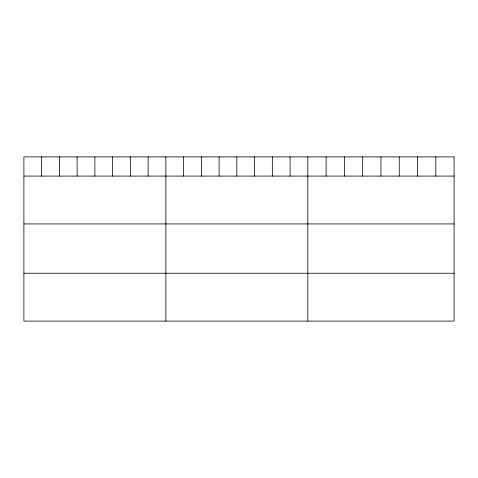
<?xml version="1.0" encoding="UTF-8"?>
<svg xmlns="http://www.w3.org/2000/svg" width="478" height="478" viewBox="0 0 478 478"><rect width="100%" height="100%" fill="white"/><g stroke="black" fill="none" stroke-linecap="round" stroke-linejoin="round"><path stroke-width="0.72" d="M23.9 176.077L454.1 176.077M23.9 223.931L454.1 223.931M23.9 273.243L454.1 273.243M435.817 156.898L435.817 176.077M417.533 156.898L417.533 176.077M399.25 156.898L399.25 176.077M380.966 156.898L380.966 176.077M362.683 156.898L362.683 176.077M344.399 156.898L344.399 176.077M326.115 156.898L326.115 176.077M307.832 156.898L307.832 321.102M290.086 156.898L290.086 176.077M272.341 156.898L272.341 176.077M254.595 156.898L254.595 176.077M236.849 156.898L236.849 176.077M219.103 156.898L219.103 176.077M201.358 156.898L201.358 176.077M183.612 156.898L183.612 176.077M165.866 156.898L165.866 321.102M148.12 156.898L148.12 176.077M130.375 156.898L130.375 176.077M112.629 156.898L112.629 176.077M94.883 156.898L94.883 176.077M77.137 156.898L77.137 176.077M59.392 156.898L59.392 176.077M41.646 156.898L41.646 176.077M454.1 156.898L23.9 156.898L23.9 321.102L454.1 321.102L454.1 156.898"/></g></svg>
